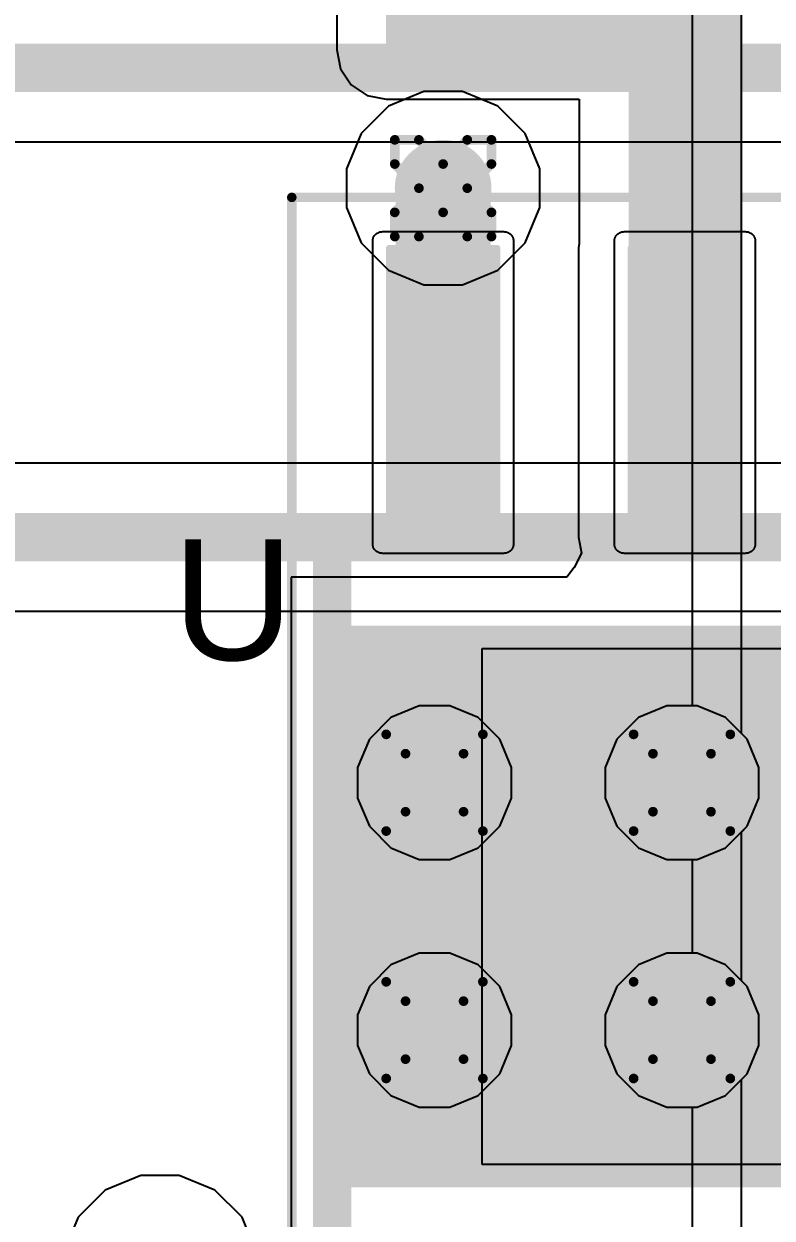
# Model space of a CAD drawing. Header units: inches. Extents: x -13 to 356, y -4 to 120.
# Drawn here: x 3.48 to 7.41, y 21.87 to 28.14 of the extents above; entities that cross this region are included whole.
import ezdxf

# ---------------------------------------------------------------- set-up
doc = ezdxf.new("R2010")
doc.units = ezdxf.units.IN
for name, color, linetype in [('Bottom Layer', 5, 'Continuous'), ('Bottom Solder', 6, 'Continuous'), ('Drill Drawing', 1, 'Continuous'), ('GND', 16, 'Continuous'), ('Mechanical 13', 56, 'Continuous'), ('Mechanical 15', 56, 'Continuous'), ('Multi-Layer', 9, 'Continuous'), ('Pad Holes', 156, 'Continuous'), ('POWER', 76, 'Continuous'), ('Top Layer', 1, 'Continuous'), ('Top Overlay', 2, 'Continuous'), ('Top Paste', 8, 'Continuous'), ('Top Solder', 216, 'Continuous'), ('Via Holes', 16, 'Continuous')]:
    doc.layers.add(name, color=color, linetype=linetype)
doc.styles.add('Arial', font='', dxfattribs={"height": 0.2})
doc.styles.get('Arial').set_extended_font_data('Arial')

# ---------------------------------------------------------------- blocks, each defined once
blk = doc.blocks.new('IND_CLF7045T_3R3N_D_22')
at = {"layer": 'Mechanical 15'}
blk.add_lwpolyline([(-4.2, -3.7, 0.05, 0.05, 0), (4.2, -3.7, 0.05, 0.05, 0)], format="xyseb", dxfattribs=at)
blk = doc.blocks.new('VREG_LM5017MR_NOPB_28')
at = {"layer": 'Bottom Layer'}
h = blk.add_hatch(color=5, dxfattribs=at)
edge = h.paths.add_edge_path()
edge.add_arc((-0.65, -0.65), 0.15, 0, 360)
h = blk.add_hatch(color=5, dxfattribs=at)
edge = h.paths.add_edge_path()
edge.add_arc((0.65, -0.65), 0.15, 0, 360)
h = blk.add_hatch(color=5, dxfattribs=at)
edge = h.paths.add_edge_path()
edge.add_arc((-0.65, -1.95), 0.15, 0, 360)
h = blk.add_hatch(color=5, dxfattribs=at)
edge = h.paths.add_edge_path()
edge.add_arc((0.65, -1.95), 0.15, 0, 360)
at = {"layer": 'Bottom Solder'}
h = blk.add_hatch(color=6, dxfattribs=at)
edge = h.paths.add_edge_path()
edge.add_arc((-0.65, -0.65), 0.2516, 0, 360)
h = blk.add_hatch(color=6, dxfattribs=at)
edge = h.paths.add_edge_path()
edge.add_arc((0.65, -0.65), 0.2516, 0, 360)
h = blk.add_hatch(color=6, dxfattribs=at)
edge = h.paths.add_edge_path()
edge.add_arc((-0.65, -1.95), 0.2516, 0, 360)
h = blk.add_hatch(color=6, dxfattribs=at)
edge = h.paths.add_edge_path()
edge.add_arc((0.65, -1.95), 0.2516, 0, 360)
at = {"layer": 'GND'}
h = blk.add_hatch(color=16, dxfattribs=at)
edge = h.paths.add_edge_path()
edge.add_arc((-0.65, -0.65), 0.15, 0, 360)
h = blk.add_hatch(color=16, dxfattribs=at)
edge = h.paths.add_edge_path()
edge.add_arc((0.65, -0.65), 0.15, 0, 360)
h = blk.add_hatch(color=16, dxfattribs=at)
edge = h.paths.add_edge_path()
edge.add_arc((-0.65, -1.95), 0.15, 0, 360)
h = blk.add_hatch(color=16, dxfattribs=at)
edge = h.paths.add_edge_path()
edge.add_arc((0.65, -1.95), 0.15, 0, 360)
at = {"layer": 'Multi-Layer'}
h = blk.add_hatch(color=9, dxfattribs=at)
edge = h.paths.add_edge_path()
edge.add_arc((-0.65, -0.65), 0.15, 0, 360)
h = blk.add_hatch(color=9, dxfattribs=at)
edge = h.paths.add_edge_path()
edge.add_arc((0.65, -0.65), 0.15, 0, 360)
h = blk.add_hatch(color=9, dxfattribs=at)
edge = h.paths.add_edge_path()
edge.add_arc((-0.65, -1.95), 0.15, 0, 360)
h = blk.add_hatch(color=9, dxfattribs=at)
edge = h.paths.add_edge_path()
edge.add_arc((0.65, -1.95), 0.15, 0, 360)
at = {"layer": 'Pad Holes'}
h = blk.add_hatch(color=7, dxfattribs=at)
edge = h.paths.add_edge_path()
edge.add_arc((-0.65, -0.65), 0.1, 0, 360)
h = blk.add_hatch(color=7, dxfattribs=at)
edge = h.paths.add_edge_path()
edge.add_arc((0.65, -0.65), 0.1, 0, 360)
h = blk.add_hatch(color=7, dxfattribs=at)
edge = h.paths.add_edge_path()
edge.add_arc((-0.65, -1.95), 0.1, 0, 360)
h = blk.add_hatch(color=7, dxfattribs=at)
edge = h.paths.add_edge_path()
edge.add_arc((0.65, -1.95), 0.1, 0, 360)
at = {"layer": 'POWER'}
h = blk.add_hatch(color=76, dxfattribs=at)
edge = h.paths.add_edge_path()
edge.add_arc((-0.65, -0.65), 0.15, 0, 360)
h = blk.add_hatch(color=76, dxfattribs=at)
edge = h.paths.add_edge_path()
edge.add_arc((0.65, -0.65), 0.15, 0, 360)
h = blk.add_hatch(color=76, dxfattribs=at)
edge = h.paths.add_edge_path()
edge.add_arc((-0.65, -1.95), 0.15, 0, 360)
h = blk.add_hatch(color=76, dxfattribs=at)
edge = h.paths.add_edge_path()
edge.add_arc((0.65, -1.95), 0.15, 0, 360)
at = {"layer": 'Top Layer'}
blk.add_hatch(color=1, dxfattribs=at).paths.add_polyline_path([(-1.475, 2.45), (1.475, 2.45), (1.475, -2.45), (-1.475, -2.45)])
h = blk.add_hatch(color=1, dxfattribs=at)
edge = h.paths.add_edge_path()
edge.add_arc((-3.46, -0.35), 0.015, 90, 180)
edge.add_line((-3.475, -0.35), (-3.475, -0.92))
edge.add_arc((-3.46, -0.92), 0.015, 180, 270)
edge.add_line((-3.46, -0.935), (-1.94, -0.935))
edge.add_arc((-1.94, -0.92), 0.015, 270, 360)
edge.add_line((-1.925, -0.92), (-1.925, -0.35))
edge.add_arc((-1.94, -0.35), 0.015, 0, 90)
edge.add_line((-1.94, -0.335), (-3.46, -0.335))
h = blk.add_hatch(color=1, dxfattribs=at)
edge = h.paths.add_edge_path()
edge.add_arc((-0.65, -0.65), 0.15, 0, 360)
h = blk.add_hatch(color=1, dxfattribs=at)
edge = h.paths.add_edge_path()
edge.add_arc((0.65, -0.65), 0.15, 0, 360)
h = blk.add_hatch(color=1, dxfattribs=at)
edge = h.paths.add_edge_path()
edge.add_arc((-3.46, -1.62), 0.015, 90, 180)
edge.add_line((-3.475, -1.62), (-3.475, -2.19))
edge.add_arc((-3.46, -2.19), 0.015, 180, 270)
edge.add_line((-3.46, -2.205), (-1.94, -2.205))
edge.add_arc((-1.94, -2.19), 0.015, 270, 360)
edge.add_line((-1.925, -2.19), (-1.925, -1.62))
edge.add_arc((-1.94, -1.62), 0.015, 0, 90)
edge.add_line((-1.94, -1.605), (-3.46, -1.605))
h = blk.add_hatch(color=1, dxfattribs=at)
edge = h.paths.add_edge_path()
edge.add_arc((-0.65, -1.95), 0.15, 0, 360)
h = blk.add_hatch(color=1, dxfattribs=at)
edge = h.paths.add_edge_path()
edge.add_arc((0.65, -1.95), 0.15, 0, 360)
at = {"layer": 'Top Paste'}
h = blk.add_hatch(color=8, dxfattribs=at)
edge = h.paths.add_edge_path()
edge.add_arc((-3.46, -0.35), 0.015, 90, 180)
edge.add_line((-3.475, -0.35), (-3.475, -0.92))
edge.add_arc((-3.46, -0.92), 0.015, 180, 270)
edge.add_line((-3.46, -0.935), (-1.94, -0.935))
edge.add_arc((-1.94, -0.92), 0.015, 270, 360)
edge.add_line((-1.925, -0.92), (-1.925, -0.35))
edge.add_arc((-1.94, -0.35), 0.015, 0, 90)
edge.add_line((-1.94, -0.335), (-3.46, -0.335))
h = blk.add_hatch(color=8, dxfattribs=at)
edge = h.paths.add_edge_path()
edge.add_arc((-3.46, -1.62), 0.015, 90, 180)
edge.add_line((-3.475, -1.62), (-3.475, -2.19))
edge.add_arc((-3.46, -2.19), 0.015, 180, 270)
edge.add_line((-3.46, -2.205), (-1.94, -2.205))
edge.add_arc((-1.94, -2.19), 0.015, 270, 360)
edge.add_line((-1.925, -2.19), (-1.925, -1.62))
edge.add_arc((-1.94, -1.62), 0.015, 0, 90)
edge.add_line((-1.94, -1.605), (-3.46, -1.605))
at = {"layer": 'Top Solder'}
h = blk.add_hatch(color=216, dxfattribs=at)
edge = h.paths.add_edge_path()
edge.add_arc((-0.65, -0.65), 0.2516, 0, 360)
h = blk.add_hatch(color=216, dxfattribs=at)
edge = h.paths.add_edge_path()
edge.add_arc((0.65, -0.65), 0.2516, 0, 360)
h = blk.add_hatch(color=216, dxfattribs=at)
edge = h.paths.add_edge_path()
edge.add_arc((-0.65, -1.95), 0.2516, 0, 360)
h = blk.add_hatch(color=216, dxfattribs=at)
edge = h.paths.add_edge_path()
edge.add_arc((0.65, -1.95), 0.2516, 0, 360)
at = {"layer": 'Mechanical 13'}
for points in [[(-1.95, -2.45, 0.127, 0.127, 0), (-1.95, 2.45, 0.127, 0.127, 0)], [(1.95, -2.45, 0.127, 0.127, 0), (-1.95, -2.45, 0.127, 0.127, 0)]]:
    blk.add_lwpolyline(points, format="xyseb", dxfattribs=at)
blk.add_lwpolyline([(-1.9818, -2.45, 0.0635, 0.0635, 1), (-1.9183, -2.45, 0.0635, 0.0635, 1)], format="xyseb", close=True, dxfattribs=at)
blk.add_lwpolyline([(-1.9818, -2.45, 0.0635, 0.0635, 1), (-1.9183, -2.45, 0.0635, 0.0635, 1)], format="xyseb", close=True, dxfattribs=at)
at = {"layer": 'Mechanical 15'}
for points in [[(-3.725, -2.7, 0.05, 0.05, 0), (-3.725, 2.7, 0.05, 0.05, 0)], [(3.725, -2.7, 0.05, 0.05, 0), (-3.725, -2.7, 0.05, 0.05, 0)]]:
    blk.add_lwpolyline(points, format="xyseb", dxfattribs=at)
blk.add_lwpolyline([(-3.7375, -2.7, 0.025, 0.025, 1), (-3.7125, -2.7, 0.025, 0.025, 1)], format="xyseb", close=True, dxfattribs=at)
blk.add_lwpolyline([(-3.7375, -2.7, 0.025, 0.025, 1), (-3.7125, -2.7, 0.025, 0.025, 1)], format="xyseb", close=True, dxfattribs=at)
at = {"layer": 'Top Overlay'}
blk.add_lwpolyline([(1.95, -2.525, 0.127, 0.127, 0), (-1.95, -2.525, 0.127, 0.127, 0)], format="xyseb", dxfattribs=at)
blk.add_lwpolyline([(-1.9818, -2.525, 0.0635, 0.0635, 1), (-1.9183, -2.525, 0.0635, 0.0635, 1)], format="xyseb", close=True, dxfattribs=at)
at = {"layer": 'Top Paste'}
for p, q in [((-1.355, -1.7), (-1.355, 1.7)), ((1.355, 1.7), (1.355, -1.7)), ((1.355, -1.7), (-1.355, -1.7))]:
    blk.add_line(p, q, dxfattribs=at)
at = {"layer": 'Top Solder'}
for p, q in [((-1.355, -1.7), (-1.355, 1.7)), ((1.355, 1.7), (1.355, -1.7)), ((-3.545, -0.315), (-3.5449, -0.3124)), ((-3.5449, -0.3124), (-3.5447, -0.3098)), ((-3.5447, -0.3098), (-3.5444, -0.3072)), ((-3.5444, -0.3072), (-3.5439, -0.3046)), ((-3.5439, -0.3046), (-3.5433, -0.3021)), ((-3.5433, -0.3021), (-3.5426, -0.2995)), ((-3.5426, -0.2995), (-3.5417, -0.2971)), ((-3.5417, -0.2971), (-3.5407, -0.2947)), ((-3.5407, -0.2947), (-3.5396, -0.2923)), ((-3.5396, -0.2923), (-3.5383, -0.29)), ((-3.5383, -0.29), (-3.5369, -0.2878)), ((-3.5369, -0.2878), (-3.5355, -0.2856)), ((-3.5355, -0.2856), (-3.5339, -0.2835)), ((-3.5339, -0.2835), (-3.5322, -0.2815)), ((-3.5322, -0.2815), (-3.5304, -0.2796)), ((-3.5304, -0.2796), (-3.5285, -0.2778)), ((-3.5285, -0.2778), (-3.5265, -0.2761)), ((-3.5265, -0.2761), (-3.5244, -0.2745)), ((-3.5244, -0.2745), (-3.5222, -0.2731)), ((-3.5222, -0.2731), (-3.52, -0.2717)), ((-3.52, -0.2717), (-3.5177, -0.2704)), ((-3.5177, -0.2704), (-3.5153, -0.2693)), ((-3.5153, -0.2693), (-3.5129, -0.2683)), ((-3.5129, -0.2683), (-3.5105, -0.2674)), ((-3.5105, -0.2674), (-3.5079, -0.2667)), ((-3.5079, -0.2667), (-3.5054, -0.2661)), ((-3.5054, -0.2661), (-3.5028, -0.2656)), ((-3.5028, -0.2656), (-3.5002, -0.2653)), ((-3.5002, -0.2653), (-3.4976, -0.2651)), ((-3.4976, -0.2651), (-3.495, -0.265)), ((-3.495, -0.265), (-1.905, -0.265)), ((-1.905, -0.265), (-1.9024, -0.2651)), ((-1.9024, -0.2651), (-1.8998, -0.2653)), ((-1.8998, -0.2653), (-1.8972, -0.2656)), ((-1.8972, -0.2656), (-1.8946, -0.2661)), ((-1.8946, -0.2661), (-1.8921, -0.2667)), ((-1.8921, -0.2667), (-1.8895, -0.2674)), ((-1.8895, -0.2674), (-1.8871, -0.2683)), ((-1.8871, -0.2683), (-1.8847, -0.2693)), ((-1.8847, -0.2693), (-1.8823, -0.2704)), ((-1.8823, -0.2704), (-1.88, -0.2717)), ((-1.88, -0.2717), (-1.8778, -0.2731)), ((-1.8778, -0.2731), (-1.8756, -0.2745)), ((-1.8756, -0.2745), (-1.8735, -0.2761)), ((-1.8735, -0.2761), (-1.8715, -0.2778)), ((-1.8715, -0.2778), (-1.8696, -0.2796)), ((-1.8696, -0.2796), (-1.8678, -0.2815)), ((-1.8678, -0.2815), (-1.8661, -0.2835)), ((-1.8661, -0.2835), (-1.8645, -0.2856)), ((-1.8645, -0.2856), (-1.8631, -0.2878)), ((-1.8631, -0.2878), (-1.8617, -0.29)), ((-1.8617, -0.29), (-1.8605, -0.2923)), ((-1.8605, -0.2923), (-1.8593, -0.2947)), ((-1.8593, -0.2947), (-1.8583, -0.2971)), ((-1.8583, -0.2971), (-1.8574, -0.2995)), ((-1.8574, -0.2995), (-1.8567, -0.3021)), ((-1.8567, -0.3021), (-1.8561, -0.3046)), ((-1.8561, -0.3046), (-1.8556, -0.3072)), ((-1.8556, -0.3072), (-1.8553, -0.3098)), ((-1.8553, -0.3098), (-1.8551, -0.3124)), ((-1.8551, -0.3124), (-1.855, -0.315)), ((-3.545, -0.955), (-3.545, -0.315)), ((-1.855, -0.315), (-1.855, -0.955)), ((-3.5449, -0.9576), (-3.545, -0.955)), ((-3.5447, -0.9602), (-3.5449, -0.9576)), ((-3.5444, -0.9628), (-3.5447, -0.9602)), ((-3.5439, -0.9654), (-3.5444, -0.9628)), ((-3.5433, -0.9679), (-3.5439, -0.9654)), ((-3.5426, -0.9705), (-3.5433, -0.9679)), ((-3.5417, -0.9729), (-3.5426, -0.9705)), ((-3.5407, -0.9753), (-3.5417, -0.9729)), ((-3.5396, -0.9777), (-3.5407, -0.9753)), ((-3.5383, -0.98), (-3.5396, -0.9777)), ((-3.5369, -0.9822), (-3.5383, -0.98)), ((-3.5355, -0.9844), (-3.5369, -0.9822)), ((-3.5339, -0.9865), (-3.5355, -0.9844)), ((-3.5322, -0.9885), (-3.5339, -0.9865)), ((-3.5304, -0.9904), (-3.5322, -0.9885)), ((-3.5285, -0.9922), (-3.5304, -0.9904)), ((-3.5265, -0.9939), (-3.5285, -0.9922)), ((-3.5244, -0.9955), (-3.5265, -0.9939)), ((-3.5222, -0.9969), (-3.5244, -0.9955)), ((-3.52, -0.9983), (-3.5222, -0.9969)), ((-3.5177, -0.9996), (-3.52, -0.9983)), ((-3.5153, -1.0007), (-3.5177, -0.9996)), ((-3.5129, -1.0017), (-3.5153, -1.0007)), ((-3.5105, -1.0026), (-3.5129, -1.0017)), ((-3.5079, -1.0033), (-3.5105, -1.0026)), ((-3.5054, -1.0039), (-3.5079, -1.0033)), ((-1.8921, -1.0033), (-1.8946, -1.0039)), ((-1.8895, -1.0026), (-1.8921, -1.0033)), ((-1.8871, -1.0017), (-1.8895, -1.0026)), ((-1.8847, -1.0007), (-1.8871, -1.0017)), ((-1.8823, -0.9996), (-1.8847, -1.0007)), ((-1.88, -0.9983), (-1.8823, -0.9996)), ((-1.8778, -0.9969), (-1.88, -0.9983)), ((-1.8756, -0.9955), (-1.8778, -0.9969)), ((-1.8735, -0.9939), (-1.8756, -0.9955)), ((-1.8715, -0.9922), (-1.8735, -0.9939)), ((-1.8696, -0.9904), (-1.8715, -0.9922)), ((-1.8678, -0.9885), (-1.8696, -0.9904)), ((-1.8661, -0.9865), (-1.8678, -0.9885)), ((-1.8645, -0.9844), (-1.8661, -0.9865)), ((-1.8631, -0.9822), (-1.8645, -0.9844)), ((-1.8617, -0.98), (-1.8631, -0.9822)), ((-1.8605, -0.9777), (-1.8617, -0.98)), ((-1.8593, -0.9753), (-1.8605, -0.9777)), ((-1.8583, -0.9729), (-1.8593, -0.9753)), ((-1.8574, -0.9705), (-1.8583, -0.9729)), ((-1.8567, -0.9679), (-1.8574, -0.9705)), ((-1.8561, -0.9654), (-1.8567, -0.9679)), ((-1.8556, -0.9628), (-1.8561, -0.9654)), ((-1.8553, -0.9602), (-1.8556, -0.9628)), ((-1.8551, -0.9576), (-1.8553, -0.9602)), ((-1.855, -0.955), (-1.8551, -0.9576)), ((-3.5028, -1.0044), (-3.5054, -1.0039)), ((-3.5002, -1.0047), (-3.5028, -1.0044)), ((-3.4976, -1.0049), (-3.5002, -1.0047)), ((-3.495, -1.005), (-3.4976, -1.0049)), ((-1.905, -1.005), (-3.495, -1.005)), ((-1.9024, -1.0049), (-1.905, -1.005)), ((-1.8998, -1.0047), (-1.9024, -1.0049)), ((-1.8972, -1.0044), (-1.8998, -1.0047)), ((-1.8946, -1.0039), (-1.8972, -1.0044)), ((-3.5426, -1.5695), (-3.5417, -1.5671)), ((-3.5417, -1.5671), (-3.5407, -1.5647)), ((-3.5407, -1.5647), (-3.5396, -1.5623)), ((-3.5396, -1.5623), (-3.5383, -1.56)), ((-3.5383, -1.56), (-3.5369, -1.5578)), ((-3.5369, -1.5578), (-3.5355, -1.5556)), ((-3.5355, -1.5556), (-3.5339, -1.5535)), ((-3.5339, -1.5535), (-3.5322, -1.5515)), ((-3.5322, -1.5515), (-3.5304, -1.5496)), ((-3.5304, -1.5496), (-3.5285, -1.5478)), ((-3.5285, -1.5478), (-3.5265, -1.5461)), ((-3.5265, -1.5461), (-3.5244, -1.5445)), ((-3.5244, -1.5445), (-3.5222, -1.5431)), ((-3.5222, -1.5431), (-3.52, -1.5417)), ((-3.52, -1.5417), (-3.5177, -1.5404)), ((-3.5177, -1.5404), (-3.5153, -1.5393)), ((-3.5153, -1.5393), (-3.5129, -1.5383)), ((-3.5129, -1.5383), (-3.5105, -1.5374)), ((-3.5105, -1.5374), (-3.5079, -1.5367)), ((-3.5079, -1.5367), (-3.5054, -1.5361)), ((-3.5054, -1.5361), (-3.5028, -1.5356)), ((-3.5028, -1.5356), (-3.5002, -1.5353)), ((-3.5002, -1.5353), (-3.4976, -1.5351)), ((-3.4976, -1.5351), (-3.495, -1.535)), ((-3.495, -1.535), (-1.905, -1.535)), ((-1.905, -1.535), (-1.9024, -1.5351)), ((-1.9024, -1.5351), (-1.8998, -1.5353)), ((-1.8998, -1.5353), (-1.8972, -1.5356)), ((-1.8972, -1.5356), (-1.8946, -1.5361)), ((-1.8946, -1.5361), (-1.8921, -1.5367)), ((-1.8921, -1.5367), (-1.8895, -1.5374)), ((-1.8895, -1.5374), (-1.8871, -1.5383)), ((-1.8871, -1.5383), (-1.8847, -1.5393)), ((-1.8847, -1.5393), (-1.8823, -1.5404)), ((-1.8823, -1.5404), (-1.88, -1.5417)), ((-1.88, -1.5417), (-1.8778, -1.5431)), ((-1.8778, -1.5431), (-1.8756, -1.5445)), ((-1.8756, -1.5445), (-1.8735, -1.5461)), ((-1.8735, -1.5461), (-1.8715, -1.5478)), ((-1.8715, -1.5478), (-1.8696, -1.5496)), ((-1.8696, -1.5496), (-1.8678, -1.5515)), ((-1.8678, -1.5515), (-1.8661, -1.5535)), ((-1.8661, -1.5535), (-1.8645, -1.5556)), ((-1.8645, -1.5556), (-1.8631, -1.5578)), ((-1.8631, -1.5578), (-1.8617, -1.56)), ((-1.8617, -1.56), (-1.8605, -1.5623)), ((-1.8605, -1.5623), (-1.8593, -1.5647)), ((-1.8593, -1.5647), (-1.8583, -1.5671)), ((-1.8583, -1.5671), (-1.8574, -1.5695)), ((-3.545, -1.585), (-3.5449, -1.5824)), ((-3.545, -2.225), (-3.545, -1.585)), ((-3.5449, -1.5824), (-3.5447, -1.5798)), ((-3.5447, -1.5798), (-3.5444, -1.5772)), ((-3.5444, -1.5772), (-3.5439, -1.5746)), ((-3.5439, -1.5746), (-3.5433, -1.5721)), ((-3.5433, -1.5721), (-3.5426, -1.5695)), ((-1.8574, -1.5695), (-1.8567, -1.5721)), ((-1.8567, -1.5721), (-1.8561, -1.5746)), ((-1.8561, -1.5746), (-1.8556, -1.5772)), ((-1.8556, -1.5772), (-1.8553, -1.5798)), ((-1.8553, -1.5798), (-1.8551, -1.5824)), ((-1.8551, -1.5824), (-1.855, -1.585)), ((-1.855, -1.585), (-1.855, -2.225)), ((1.355, -1.7), (-1.355, -1.7)), ((-3.5449, -2.2276), (-3.545, -2.225)), ((-3.5447, -2.2302), (-3.5449, -2.2276)), ((-3.5444, -2.2328), (-3.5447, -2.2302)), ((-3.5439, -2.2354), (-3.5444, -2.2328)), ((-3.5433, -2.2379), (-3.5439, -2.2354)), ((-3.5426, -2.2405), (-3.5433, -2.2379)), ((-3.5417, -2.2429), (-3.5426, -2.2405)), ((-3.5407, -2.2453), (-3.5417, -2.2429)), ((-3.5396, -2.2477), (-3.5407, -2.2453)), ((-3.5383, -2.25), (-3.5396, -2.2477)), ((-3.5369, -2.2522), (-3.5383, -2.25)), ((-3.5355, -2.2544), (-3.5369, -2.2522)), ((-3.5339, -2.2565), (-3.5355, -2.2544)), ((-3.5322, -2.2585), (-3.5339, -2.2565)), ((-3.5304, -2.2604), (-3.5322, -2.2585)), ((-1.8678, -2.2585), (-1.8696, -2.2604)), ((-1.8661, -2.2565), (-1.8678, -2.2585)), ((-1.8645, -2.2544), (-1.8661, -2.2565)), ((-1.8631, -2.2522), (-1.8645, -2.2544)), ((-1.8617, -2.25), (-1.8631, -2.2522)), ((-1.8605, -2.2477), (-1.8617, -2.25)), ((-1.8593, -2.2453), (-1.8605, -2.2477)), ((-1.8583, -2.2429), (-1.8593, -2.2453)), ((-1.8574, -2.2405), (-1.8583, -2.2429)), ((-1.8567, -2.2379), (-1.8574, -2.2405)), ((-1.8561, -2.2354), (-1.8567, -2.2379)), ((-1.8556, -2.2328), (-1.8561, -2.2354)), ((-1.8553, -2.2302), (-1.8556, -2.2328)), ((-1.8551, -2.2276), (-1.8553, -2.2302)), ((-1.855, -2.225), (-1.8551, -2.2276)), ((-3.5285, -2.2622), (-3.5304, -2.2604)), ((-3.5265, -2.2639), (-3.5285, -2.2622)), ((-3.5244, -2.2655), (-3.5265, -2.2639)), ((-3.5222, -2.2669), (-3.5244, -2.2655)), ((-3.52, -2.2683), (-3.5222, -2.2669)), ((-3.5177, -2.2696), (-3.52, -2.2683)), ((-3.5153, -2.2707), (-3.5177, -2.2696)), ((-3.5129, -2.2717), (-3.5153, -2.2707)), ((-3.5105, -2.2726), (-3.5129, -2.2717)), ((-3.5079, -2.2733), (-3.5105, -2.2726)), ((-3.5054, -2.2739), (-3.5079, -2.2733)), ((-3.5028, -2.2744), (-3.5054, -2.2739)), ((-3.5002, -2.2747), (-3.5028, -2.2744)), ((-3.4976, -2.2749), (-3.5002, -2.2747)), ((-3.495, -2.275), (-3.4976, -2.2749)), ((-1.905, -2.275), (-3.495, -2.275)), ((-1.9024, -2.2749), (-1.905, -2.275)), ((-1.8998, -2.2747), (-1.9024, -2.2749)), ((-1.8972, -2.2744), (-1.8998, -2.2747)), ((-1.8946, -2.2739), (-1.8972, -2.2744)), ((-1.8921, -2.2733), (-1.8946, -2.2739)), ((-1.8895, -2.2726), (-1.8921, -2.2733)), ((-1.8871, -2.2717), (-1.8895, -2.2726)), ((-1.8847, -2.2707), (-1.8871, -2.2717)), ((-1.8823, -2.2696), (-1.8847, -2.2707)), ((-1.88, -2.2683), (-1.8823, -2.2696)), ((-1.8778, -2.2669), (-1.88, -2.2683)), ((-1.8756, -2.2655), (-1.8778, -2.2669)), ((-1.8735, -2.2639), (-1.8756, -2.2655)), ((-1.8715, -2.2622), (-1.8735, -2.2639)), ((-1.8696, -2.2604), (-1.8715, -2.2622))]:
    blk.add_line(p, q, dxfattribs=at)

msp = doc.modelspace()

# ---------------------------------------------------------------- hatches: boundary and pattern name
at = {"layer": 'Bottom Layer'}
h = msp.add_hatch(color=5, dxfattribs=at)
edge = h.paths.add_edge_path()
edge.add_arc((5.6795, 27.2809), 0.254, 0, 360)
at = {"layer": 'GND'}
h = msp.add_hatch(color=16, dxfattribs=at)
edge = h.paths.add_edge_path()
edge.add_arc((5.6795, 27.2809), 0.254, 0, 360)
at = {"layer": 'POWER'}
h = msp.add_hatch(color=76, dxfattribs=at)
edge = h.paths.add_edge_path()
edge.add_arc((5.6795, 27.2809), 0.254, 0, 360)
at = {"layer": 'Top Layer'}
for points in [[(5.3795, 28.007), (7.2451, 28.007), (7.2451, 32.807), (5.3795, 32.807)], [(6.6539, 26.2076), (7.2451, 26.2076), (7.2451, 32.807), (6.6539, 32.807)], [(5.4295, 26.2076), (5.9295, 26.2076), (5.9295, 27.2809), (5.4295, 27.2809)]]:
    msp.add_hatch(color=1, dxfattribs=at).paths.add_polyline_path(points)
h = msp.add_hatch(color=1, dxfattribs=at)
edge = h.paths.add_edge_path()
edge.add_arc((5.6795, 27.2809), 0.254, 0, 360)
at = {"layer": 'Via Holes'}
h = msp.add_hatch(color=7, dxfattribs=at)
edge = h.paths.add_edge_path()
edge.add_arc((5.6795, 27.2809), 0.127, 0, 360)

# ---------------------------------------------------------------- linework, layer by layer
at = {"layer": 'Bottom Layer'}
for p, q in [((-0.3743, 27.5253), (7.6565, 27.5253)), ((11.5752, 25.8361), (3.1655, 25.8361)), ((3.1655, 25.0591), (11.4143, 25.0591)), ((5.5541, 24.5616), (5.4056, 24.5001)), ((5.7148, 24.5616), (5.5541, 24.5616)), ((5.8633, 24.5001), (5.7148, 24.5616)), ((6.8541, 24.5616), (6.7056, 24.5001)), ((7.0148, 24.5616), (6.8541, 24.5616)), ((7.1633, 24.5001), (7.0148, 24.5616)), ((5.4056, 24.5001), (5.292, 24.3864)), ((5.977, 24.3864), (5.8633, 24.5001)), ((6.7056, 24.5001), (6.592, 24.3864)), ((7.277, 24.3864), (7.1633, 24.5001)), ((5.292, 24.3864), (5.2305, 24.238)), ((6.0385, 24.238), (5.977, 24.3864)), ((6.592, 24.3864), (6.5305, 24.238)), ((7.3385, 24.238), (7.277, 24.3864)), ((5.2305, 24.238), (5.2305, 24.0772)), ((6.0385, 24.0772), (6.0385, 24.238)), ((6.5305, 24.238), (6.5305, 24.0772)), ((7.3385, 24.0772), (7.3385, 24.238)), ((5.2305, 24.0772), (5.292, 23.9288)), ((5.977, 23.9288), (6.0385, 24.0772)), ((6.5305, 24.0772), (6.592, 23.9288)), ((7.277, 23.9288), (7.3385, 24.0772)), ((5.292, 23.9288), (5.4056, 23.8151)), ((5.8633, 23.8151), (5.977, 23.9288)), ((6.592, 23.9288), (6.7056, 23.8151)), ((7.1633, 23.8151), (7.277, 23.9288)), ((5.4056, 23.8151), (5.5541, 23.7536)), ((5.7148, 23.7536), (5.8633, 23.8151)), ((6.7056, 23.8151), (6.8541, 23.7536)), ((7.0148, 23.7536), (7.1633, 23.8151)), ((5.5541, 23.7536), (5.7148, 23.7536)), ((6.8541, 23.7536), (7.0148, 23.7536)), ((5.5541, 23.2616), (5.4056, 23.2001)), ((5.7148, 23.2616), (5.5541, 23.2616)), ((5.8633, 23.2001), (5.7148, 23.2616)), ((6.8541, 23.2616), (6.7056, 23.2001)), ((7.0148, 23.2616), (6.8541, 23.2616)), ((7.1633, 23.2001), (7.0148, 23.2616)), ((5.4056, 23.2001), (5.292, 23.0864)), ((5.977, 23.0864), (5.8633, 23.2001)), ((6.7056, 23.2001), (6.592, 23.0864)), ((7.277, 23.0864), (7.1633, 23.2001)), ((5.292, 23.0864), (5.2305, 22.938)), ((6.0385, 22.938), (5.977, 23.0864)), ((6.592, 23.0864), (6.5305, 22.938)), ((7.3385, 22.938), (7.277, 23.0864)), ((5.2305, 22.938), (5.2305, 22.7772)), ((6.0385, 22.7772), (6.0385, 22.938)), ((6.5305, 22.938), (6.5305, 22.7772)), ((7.3385, 22.7772), (7.3385, 22.938)), ((5.2305, 22.7772), (5.292, 22.6288)), ((5.977, 22.6288), (6.0385, 22.7772)), ((6.5305, 22.7772), (6.592, 22.6288)), ((7.277, 22.6288), (7.3385, 22.7772)), ((5.292, 22.6288), (5.4056, 22.5151)), ((5.8633, 22.5151), (5.977, 22.6288)), ((6.592, 22.6288), (6.7056, 22.5151)), ((7.1633, 22.5151), (7.277, 22.6288)), ((5.4056, 22.5151), (5.5541, 22.4536)), ((5.7148, 22.4536), (5.8633, 22.5151)), ((6.7056, 22.5151), (6.8541, 22.4536)), ((7.0148, 22.4536), (7.1633, 22.5151)), ((5.5541, 22.4536), (5.7148, 22.4536)), ((6.8541, 22.4536), (7.0148, 22.4536))]:
    msp.add_line(p, q, dxfattribs=at)
for points in [[(-0.5352, 27.9138, 0.254, 0.254, 0), (9.237, 27.9138, 0.254, 0.254, 0)], [(2.8356, 25.4476, 0.254, 0.254, 0), (11.5752, 25.4476, 0.254, 0.254, 0)]]:
    msp.add_lwpolyline(points, format="xyseb", dxfattribs=at)
at = {"layer": 'Drill Drawing'}
for points in [[(5.4255, 27.4079, 0.0508, 0.0508, 0), (5.4255, 27.5349, 0.0508, 0.0508, 0)], [(5.4255, 27.5349, 0.0508, 0.0508, 0), (5.5525, 27.5349, 0.0508, 0.0508, 0)], [(5.5525, 27.5349, 0.0508, 0.0508, 0), (5.6795, 27.4079, 0.0508, 0.0508, 0)], [(5.6795, 27.4079, 0.0508, 0.0508, 0), (5.8065, 27.5349, 0.0508, 0.0508, 0)], [(5.8065, 27.5349, 0.0508, 0.0508, 0), (5.9335, 27.5349, 0.0508, 0.0508, 0)], [(5.9335, 27.4079, 0.0508, 0.0508, 0), (5.9335, 27.5349, 0.0508, 0.0508, 0)], [(5.4255, 27.4079, 0.0508, 0.0508, 0), (5.5525, 27.2809, 0.0508, 0.0508, 0)], [(5.8065, 27.2809, 0.0508, 0.0508, 0), (5.9335, 27.4079, 0.0508, 0.0508, 0)], [(5.4255, 27.1539, 0.0508, 0.0508, 0), (5.5525, 27.2809, 0.0508, 0.0508, 0)], [(5.8065, 27.2809, 0.0508, 0.0508, 0), (5.9335, 27.1539, 0.0508, 0.0508, 0)], [(5.4255, 27.0269, 0.0508, 0.0508, 0), (5.4255, 27.1539, 0.0508, 0.0508, 0)], [(5.5525, 27.0269, 0.0508, 0.0508, 0), (5.6795, 27.1539, 0.0508, 0.0508, 0)], [(5.6795, 27.1539, 0.0508, 0.0508, 0), (5.8065, 27.0269, 0.0508, 0.0508, 0)], [(5.9335, 27.0269, 0.0508, 0.0508, 0), (5.9335, 27.1539, 0.0508, 0.0508, 0)], [(5.4255, 27.0269, 0.0508, 0.0508, 0), (5.5525, 27.0269, 0.0508, 0.0508, 0)], [(5.8065, 27.0269, 0.0508, 0.0508, 0), (5.9335, 27.0269, 0.0508, 0.0508, 0)], [(5.3805, 24.4116, 0.0508, 0.0508, 0), (5.8885, 24.4116, 0.0508, 0.0508, 0)], [(5.3805, 23.9036, 0.0508, 0.0508, 0), (5.3805, 24.4116, 0.0508, 0.0508, 0)], [(5.8885, 23.9036, 0.0508, 0.0508, 0), (5.8885, 24.4116, 0.0508, 0.0508, 0)], [(6.6805, 24.4116, 0.0508, 0.0508, 0), (7.1885, 24.4116, 0.0508, 0.0508, 0)], [(6.6805, 23.9036, 0.0508, 0.0508, 0), (6.6805, 24.4116, 0.0508, 0.0508, 0)], [(7.1885, 23.9036, 0.0508, 0.0508, 0), (7.1885, 24.4116, 0.0508, 0.0508, 0)], [(5.4821, 24.31, 0.0508, 0.0508, 0), (5.7869, 24.31, 0.0508, 0.0508, 0)], [(5.4821, 24.0052, 0.0508, 0.0508, 0), (5.4821, 24.31, 0.0508, 0.0508, 0)], [(5.7869, 24.0052, 0.0508, 0.0508, 0), (5.7869, 24.31, 0.0508, 0.0508, 0)], [(6.7821, 24.31, 0.0508, 0.0508, 0), (7.0869, 24.31, 0.0508, 0.0508, 0)], [(6.7821, 24.0052, 0.0508, 0.0508, 0), (6.7821, 24.31, 0.0508, 0.0508, 0)], [(7.0869, 24.0052, 0.0508, 0.0508, 0), (7.0869, 24.31, 0.0508, 0.0508, 0)], [(5.4821, 24.0052, 0.0508, 0.0508, 0), (5.7869, 24.0052, 0.0508, 0.0508, 0)], [(6.7821, 24.0052, 0.0508, 0.0508, 0), (7.0869, 24.0052, 0.0508, 0.0508, 0)], [(5.3805, 23.9036, 0.0508, 0.0508, 0), (5.8885, 23.9036, 0.0508, 0.0508, 0)], [(6.6805, 23.9036, 0.0508, 0.0508, 0), (7.1885, 23.9036, 0.0508, 0.0508, 0)], [(5.3805, 23.1116, 0.0508, 0.0508, 0), (5.8885, 23.1116, 0.0508, 0.0508, 0)], [(5.3805, 22.6036, 0.0508, 0.0508, 0), (5.3805, 23.1116, 0.0508, 0.0508, 0)], [(5.8885, 22.6036, 0.0508, 0.0508, 0), (5.8885, 23.1116, 0.0508, 0.0508, 0)], [(6.6805, 23.1116, 0.0508, 0.0508, 0), (7.1885, 23.1116, 0.0508, 0.0508, 0)], [(6.6805, 22.6036, 0.0508, 0.0508, 0), (6.6805, 23.1116, 0.0508, 0.0508, 0)], [(7.1885, 22.6036, 0.0508, 0.0508, 0), (7.1885, 23.1116, 0.0508, 0.0508, 0)], [(5.4821, 23.01, 0.0508, 0.0508, 0), (5.7869, 23.01, 0.0508, 0.0508, 0)], [(5.4821, 22.7052, 0.0508, 0.0508, 0), (5.4821, 23.01, 0.0508, 0.0508, 0)], [(5.7869, 22.7052, 0.0508, 0.0508, 0), (5.7869, 23.01, 0.0508, 0.0508, 0)], [(6.7821, 23.01, 0.0508, 0.0508, 0), (7.0869, 23.01, 0.0508, 0.0508, 0)], [(6.7821, 22.7052, 0.0508, 0.0508, 0), (6.7821, 23.01, 0.0508, 0.0508, 0)], [(7.0869, 22.7052, 0.0508, 0.0508, 0), (7.0869, 23.01, 0.0508, 0.0508, 0)], [(5.4821, 22.7052, 0.0508, 0.0508, 0), (5.7869, 22.7052, 0.0508, 0.0508, 0)], [(6.7821, 22.7052, 0.0508, 0.0508, 0), (7.0869, 22.7052, 0.0508, 0.0508, 0)], [(5.3805, 22.6036, 0.0508, 0.0508, 0), (5.8885, 22.6036, 0.0508, 0.0508, 0)], [(6.6805, 22.6036, 0.0508, 0.0508, 0), (7.1885, 22.6036, 0.0508, 0.0508, 0)]]:
    msp.add_lwpolyline(points, format="xyseb", dxfattribs=at)
for points in [[(5.4128, 27.5349, 0.0254, 0.0254, 1), (5.4382, 27.5349, 0.0254, 0.0254, 1)], [(5.4128, 27.5349, 0.0254, 0.0254, 1), (5.4382, 27.5349, 0.0254, 0.0254, 1)], [(5.5398, 27.5349, 0.0254, 0.0254, 1), (5.5652, 27.5349, 0.0254, 0.0254, 1)], [(5.5398, 27.5349, 0.0254, 0.0254, 1), (5.5652, 27.5349, 0.0254, 0.0254, 1)], [(5.7938, 27.5349, 0.0254, 0.0254, 1), (5.8192, 27.5349, 0.0254, 0.0254, 1)], [(5.7938, 27.5349, 0.0254, 0.0254, 1), (5.8192, 27.5349, 0.0254, 0.0254, 1)], [(5.9208, 27.5349, 0.0254, 0.0254, 1), (5.9462, 27.5349, 0.0254, 0.0254, 1)], [(5.9208, 27.5349, 0.0254, 0.0254, 1), (5.9462, 27.5349, 0.0254, 0.0254, 1)], [(5.4128, 27.4079, 0.0254, 0.0254, 1), (5.4382, 27.4079, 0.0254, 0.0254, 1)], [(5.4128, 27.4079, 0.0254, 0.0254, 1), (5.4382, 27.4079, 0.0254, 0.0254, 1)], [(5.6668, 27.4079, 0.0254, 0.0254, 1), (5.6922, 27.4079, 0.0254, 0.0254, 1)], [(5.6668, 27.4079, 0.0254, 0.0254, 1), (5.6922, 27.4079, 0.0254, 0.0254, 1)], [(5.9208, 27.4079, 0.0254, 0.0254, 1), (5.9462, 27.4079, 0.0254, 0.0254, 1)], [(5.9208, 27.4079, 0.0254, 0.0254, 1), (5.9462, 27.4079, 0.0254, 0.0254, 1)], [(5.5398, 27.2809, 0.0254, 0.0254, 1), (5.5652, 27.2809, 0.0254, 0.0254, 1)], [(5.5398, 27.2809, 0.0254, 0.0254, 1), (5.5652, 27.2809, 0.0254, 0.0254, 1)], [(5.7938, 27.2809, 0.0254, 0.0254, 1), (5.8192, 27.2809, 0.0254, 0.0254, 1)], [(5.7938, 27.2809, 0.0254, 0.0254, 1), (5.8192, 27.2809, 0.0254, 0.0254, 1)], [(5.4128, 27.1539, 0.0254, 0.0254, 1), (5.4382, 27.1539, 0.0254, 0.0254, 1)], [(5.4128, 27.1539, 0.0254, 0.0254, 1), (5.4382, 27.1539, 0.0254, 0.0254, 1)], [(5.6668, 27.1539, 0.0254, 0.0254, 1), (5.6922, 27.1539, 0.0254, 0.0254, 1)], [(5.6668, 27.1539, 0.0254, 0.0254, 1), (5.6922, 27.1539, 0.0254, 0.0254, 1)], [(5.9208, 27.1539, 0.0254, 0.0254, 1), (5.9462, 27.1539, 0.0254, 0.0254, 1)], [(5.9208, 27.1539, 0.0254, 0.0254, 1), (5.9462, 27.1539, 0.0254, 0.0254, 1)], [(5.4128, 27.0269, 0.0254, 0.0254, 1), (5.4382, 27.0269, 0.0254, 0.0254, 1)], [(5.4128, 27.0269, 0.0254, 0.0254, 1), (5.4382, 27.0269, 0.0254, 0.0254, 1)], [(5.5398, 27.0269, 0.0254, 0.0254, 1), (5.5652, 27.0269, 0.0254, 0.0254, 1)], [(5.5398, 27.0269, 0.0254, 0.0254, 1), (5.5652, 27.0269, 0.0254, 0.0254, 1)], [(5.7938, 27.0269, 0.0254, 0.0254, 1), (5.8192, 27.0269, 0.0254, 0.0254, 1)], [(5.7938, 27.0269, 0.0254, 0.0254, 1), (5.8192, 27.0269, 0.0254, 0.0254, 1)], [(5.9208, 27.0269, 0.0254, 0.0254, 1), (5.9462, 27.0269, 0.0254, 0.0254, 1)], [(5.9208, 27.0269, 0.0254, 0.0254, 1), (5.9462, 27.0269, 0.0254, 0.0254, 1)], [(5.3678, 24.4116, 0.0254, 0.0254, 1), (5.3932, 24.4116, 0.0254, 0.0254, 1)], [(5.3678, 24.4116, 0.0254, 0.0254, 1), (5.3932, 24.4116, 0.0254, 0.0254, 1)], [(5.8758, 24.4116, 0.0254, 0.0254, 1), (5.9012, 24.4116, 0.0254, 0.0254, 1)], [(5.8758, 24.4116, 0.0254, 0.0254, 1), (5.9012, 24.4116, 0.0254, 0.0254, 1)], [(6.6678, 24.4116, 0.0254, 0.0254, 1), (6.6932, 24.4116, 0.0254, 0.0254, 1)], [(6.6678, 24.4116, 0.0254, 0.0254, 1), (6.6932, 24.4116, 0.0254, 0.0254, 1)], [(7.1758, 24.4116, 0.0254, 0.0254, 1), (7.2012, 24.4116, 0.0254, 0.0254, 1)], [(7.1758, 24.4116, 0.0254, 0.0254, 1), (7.2012, 24.4116, 0.0254, 0.0254, 1)], [(5.4694, 24.31, 0.0254, 0.0254, 1), (5.4948, 24.31, 0.0254, 0.0254, 1)], [(5.4694, 24.31, 0.0254, 0.0254, 1), (5.4948, 24.31, 0.0254, 0.0254, 1)], [(5.7742, 24.31, 0.0254, 0.0254, 1), (5.7996, 24.31, 0.0254, 0.0254, 1)], [(5.7742, 24.31, 0.0254, 0.0254, 1), (5.7996, 24.31, 0.0254, 0.0254, 1)], [(6.7694, 24.31, 0.0254, 0.0254, 1), (6.7948, 24.31, 0.0254, 0.0254, 1)], [(6.7694, 24.31, 0.0254, 0.0254, 1), (6.7948, 24.31, 0.0254, 0.0254, 1)], [(7.0742, 24.31, 0.0254, 0.0254, 1), (7.0996, 24.31, 0.0254, 0.0254, 1)], [(7.0742, 24.31, 0.0254, 0.0254, 1), (7.0996, 24.31, 0.0254, 0.0254, 1)], [(5.4694, 24.0052, 0.0254, 0.0254, 1), (5.4948, 24.0052, 0.0254, 0.0254, 1)], [(5.4694, 24.0052, 0.0254, 0.0254, 1), (5.4948, 24.0052, 0.0254, 0.0254, 1)], [(5.7742, 24.0052, 0.0254, 0.0254, 1), (5.7996, 24.0052, 0.0254, 0.0254, 1)], [(5.7742, 24.0052, 0.0254, 0.0254, 1), (5.7996, 24.0052, 0.0254, 0.0254, 1)], [(6.7694, 24.0052, 0.0254, 0.0254, 1), (6.7948, 24.0052, 0.0254, 0.0254, 1)], [(6.7694, 24.0052, 0.0254, 0.0254, 1), (6.7948, 24.0052, 0.0254, 0.0254, 1)], [(7.0742, 24.0052, 0.0254, 0.0254, 1), (7.0996, 24.0052, 0.0254, 0.0254, 1)], [(7.0742, 24.0052, 0.0254, 0.0254, 1), (7.0996, 24.0052, 0.0254, 0.0254, 1)], [(5.3678, 23.9036, 0.0254, 0.0254, 1), (5.3932, 23.9036, 0.0254, 0.0254, 1)], [(5.3678, 23.9036, 0.0254, 0.0254, 1), (5.3932, 23.9036, 0.0254, 0.0254, 1)], [(5.8758, 23.9036, 0.0254, 0.0254, 1), (5.9012, 23.9036, 0.0254, 0.0254, 1)], [(5.8758, 23.9036, 0.0254, 0.0254, 1), (5.9012, 23.9036, 0.0254, 0.0254, 1)], [(6.6678, 23.9036, 0.0254, 0.0254, 1), (6.6932, 23.9036, 0.0254, 0.0254, 1)], [(6.6678, 23.9036, 0.0254, 0.0254, 1), (6.6932, 23.9036, 0.0254, 0.0254, 1)], [(7.1758, 23.9036, 0.0254, 0.0254, 1), (7.2012, 23.9036, 0.0254, 0.0254, 1)], [(7.1758, 23.9036, 0.0254, 0.0254, 1), (7.2012, 23.9036, 0.0254, 0.0254, 1)], [(5.3678, 23.1116, 0.0254, 0.0254, 1), (5.3932, 23.1116, 0.0254, 0.0254, 1)], [(5.3678, 23.1116, 0.0254, 0.0254, 1), (5.3932, 23.1116, 0.0254, 0.0254, 1)], [(5.8758, 23.1116, 0.0254, 0.0254, 1), (5.9012, 23.1116, 0.0254, 0.0254, 1)], [(5.8758, 23.1116, 0.0254, 0.0254, 1), (5.9012, 23.1116, 0.0254, 0.0254, 1)], [(6.6678, 23.1116, 0.0254, 0.0254, 1), (6.6932, 23.1116, 0.0254, 0.0254, 1)], [(6.6678, 23.1116, 0.0254, 0.0254, 1), (6.6932, 23.1116, 0.0254, 0.0254, 1)], [(7.1758, 23.1116, 0.0254, 0.0254, 1), (7.2012, 23.1116, 0.0254, 0.0254, 1)], [(7.1758, 23.1116, 0.0254, 0.0254, 1), (7.2012, 23.1116, 0.0254, 0.0254, 1)], [(5.4694, 23.01, 0.0254, 0.0254, 1), (5.4948, 23.01, 0.0254, 0.0254, 1)], [(5.4694, 23.01, 0.0254, 0.0254, 1), (5.4948, 23.01, 0.0254, 0.0254, 1)], [(5.7742, 23.01, 0.0254, 0.0254, 1), (5.7996, 23.01, 0.0254, 0.0254, 1)], [(5.7742, 23.01, 0.0254, 0.0254, 1), (5.7996, 23.01, 0.0254, 0.0254, 1)], [(6.7694, 23.01, 0.0254, 0.0254, 1), (6.7948, 23.01, 0.0254, 0.0254, 1)], [(6.7694, 23.01, 0.0254, 0.0254, 1), (6.7948, 23.01, 0.0254, 0.0254, 1)], [(7.0742, 23.01, 0.0254, 0.0254, 1), (7.0996, 23.01, 0.0254, 0.0254, 1)], [(7.0742, 23.01, 0.0254, 0.0254, 1), (7.0996, 23.01, 0.0254, 0.0254, 1)], [(5.4694, 22.7052, 0.0254, 0.0254, 1), (5.4948, 22.7052, 0.0254, 0.0254, 1)], [(5.4694, 22.7052, 0.0254, 0.0254, 1), (5.4948, 22.7052, 0.0254, 0.0254, 1)], [(5.7742, 22.7052, 0.0254, 0.0254, 1), (5.7996, 22.7052, 0.0254, 0.0254, 1)], [(5.7742, 22.7052, 0.0254, 0.0254, 1), (5.7996, 22.7052, 0.0254, 0.0254, 1)], [(6.7694, 22.7052, 0.0254, 0.0254, 1), (6.7948, 22.7052, 0.0254, 0.0254, 1)], [(6.7694, 22.7052, 0.0254, 0.0254, 1), (6.7948, 22.7052, 0.0254, 0.0254, 1)], [(7.0742, 22.7052, 0.0254, 0.0254, 1), (7.0996, 22.7052, 0.0254, 0.0254, 1)], [(7.0742, 22.7052, 0.0254, 0.0254, 1), (7.0996, 22.7052, 0.0254, 0.0254, 1)], [(5.3678, 22.6036, 0.0254, 0.0254, 1), (5.3932, 22.6036, 0.0254, 0.0254, 1)], [(5.3678, 22.6036, 0.0254, 0.0254, 1), (5.3932, 22.6036, 0.0254, 0.0254, 1)], [(5.8758, 22.6036, 0.0254, 0.0254, 1), (5.9012, 22.6036, 0.0254, 0.0254, 1)], [(5.8758, 22.6036, 0.0254, 0.0254, 1), (5.9012, 22.6036, 0.0254, 0.0254, 1)], [(6.6678, 22.6036, 0.0254, 0.0254, 1), (6.6932, 22.6036, 0.0254, 0.0254, 1)], [(6.6678, 22.6036, 0.0254, 0.0254, 1), (6.6932, 22.6036, 0.0254, 0.0254, 1)], [(7.1758, 22.6036, 0.0254, 0.0254, 1), (7.2012, 22.6036, 0.0254, 0.0254, 1)], [(7.1758, 22.6036, 0.0254, 0.0254, 1), (7.2012, 22.6036, 0.0254, 0.0254, 1)]]:
    msp.add_lwpolyline(points, format="xyseb", close=True, dxfattribs=at)
at = {"layer": 'GND'}
for p, q in [((5.5541, 24.5616), (5.4056, 24.5001)), ((5.7148, 24.5616), (5.5541, 24.5616)), ((5.8633, 24.5001), (5.7148, 24.5616)), ((6.8541, 24.5616), (6.7056, 24.5001)), ((7.0148, 24.5616), (6.8541, 24.5616)), ((7.1633, 24.5001), (7.0148, 24.5616)), ((5.4056, 24.5001), (5.292, 24.3864)), ((5.977, 24.3864), (5.8633, 24.5001)), ((6.7056, 24.5001), (6.592, 24.3864)), ((7.277, 24.3864), (7.1633, 24.5001)), ((5.292, 24.3864), (5.2305, 24.238)), ((6.0385, 24.238), (5.977, 24.3864)), ((6.592, 24.3864), (6.5305, 24.238)), ((7.3385, 24.238), (7.277, 24.3864)), ((5.2305, 24.238), (5.2305, 24.0772)), ((6.0385, 24.0772), (6.0385, 24.238)), ((6.5305, 24.238), (6.5305, 24.0772)), ((7.3385, 24.0772), (7.3385, 24.238)), ((5.2305, 24.0772), (5.292, 23.9288)), ((5.977, 23.9288), (6.0385, 24.0772)), ((6.5305, 24.0772), (6.592, 23.9288)), ((7.277, 23.9288), (7.3385, 24.0772)), ((5.292, 23.9288), (5.4056, 23.8151)), ((5.8633, 23.8151), (5.977, 23.9288)), ((6.592, 23.9288), (6.7056, 23.8151)), ((7.1633, 23.8151), (7.277, 23.9288)), ((5.4056, 23.8151), (5.5541, 23.7536)), ((5.7148, 23.7536), (5.8633, 23.8151)), ((6.7056, 23.8151), (6.8541, 23.7536)), ((7.0148, 23.7536), (7.1633, 23.8151)), ((5.5541, 23.7536), (5.7148, 23.7536)), ((6.8541, 23.7536), (7.0148, 23.7536)), ((5.5541, 23.2616), (5.4056, 23.2001)), ((5.7148, 23.2616), (5.5541, 23.2616)), ((5.8633, 23.2001), (5.7148, 23.2616)), ((6.8541, 23.2616), (6.7056, 23.2001)), ((7.0148, 23.2616), (6.8541, 23.2616)), ((7.1633, 23.2001), (7.0148, 23.2616)), ((5.4056, 23.2001), (5.292, 23.0864)), ((5.977, 23.0864), (5.8633, 23.2001)), ((6.7056, 23.2001), (6.592, 23.0864)), ((7.277, 23.0864), (7.1633, 23.2001)), ((5.292, 23.0864), (5.2305, 22.938)), ((6.0385, 22.938), (5.977, 23.0864)), ((6.592, 23.0864), (6.5305, 22.938)), ((7.3385, 22.938), (7.277, 23.0864)), ((5.2305, 22.938), (5.2305, 22.7772)), ((6.0385, 22.7772), (6.0385, 22.938)), ((6.5305, 22.938), (6.5305, 22.7772)), ((7.3385, 22.7772), (7.3385, 22.938)), ((5.2305, 22.7772), (5.292, 22.6288)), ((5.977, 22.6288), (6.0385, 22.7772)), ((6.5305, 22.7772), (6.592, 22.6288)), ((7.277, 22.6288), (7.3385, 22.7772)), ((5.292, 22.6288), (5.4056, 22.5151)), ((5.8633, 22.5151), (5.977, 22.6288)), ((6.592, 22.6288), (6.7056, 22.5151)), ((7.1633, 22.5151), (7.277, 22.6288)), ((5.4056, 22.5151), (5.5541, 22.4536)), ((5.7148, 22.4536), (5.8633, 22.5151)), ((6.7056, 22.5151), (6.8541, 22.4536)), ((7.0148, 22.4536), (7.1633, 22.5151)), ((5.5541, 22.4536), (5.7148, 22.4536)), ((6.8541, 22.4536), (7.0148, 22.4536))]:
    msp.add_line(p, q, dxfattribs=at)
at = {"layer": 'POWER'}
for p, q in [((6.9875, 28.659), (6.9875, 24.5616)), ((7.2465, 24.4169), (7.2465, 28.659)), ((5.5784, 27.7889), (5.3917, 27.7116)), ((5.7805, 27.7889), (5.5784, 27.7889)), ((5.9672, 27.7116), (5.7805, 27.7889)), ((5.3917, 27.7116), (5.2488, 27.5687)), ((6.1101, 27.5687), (5.9672, 27.7116)), ((5.2488, 27.5687), (5.1715, 27.382)), ((6.1875, 27.382), (6.1101, 27.5687)), ((5.1715, 27.382), (5.1715, 27.1799)), ((6.1875, 27.1799), (6.1875, 27.382)), ((5.1715, 27.1799), (5.2488, 26.9932)), ((6.1101, 26.9932), (6.1875, 27.1799)), ((5.2488, 26.9932), (5.3917, 26.8503)), ((5.9672, 26.8503), (6.1101, 26.9932)), ((5.3917, 26.8503), (5.5784, 26.7729)), ((5.7805, 26.7729), (5.9672, 26.8503)), ((5.5784, 26.7729), (5.7805, 26.7729)), ((5.5541, 24.5616), (5.4056, 24.5001)), ((5.7148, 24.5616), (5.5541, 24.5616)), ((5.8633, 24.5001), (5.7148, 24.5616)), ((6.8541, 24.5616), (6.7056, 24.5001)), ((6.9875, 24.5616), (6.8541, 24.5616)), ((5.4056, 24.5001), (5.292, 24.3864)), ((5.977, 24.3864), (5.8633, 24.5001)), ((6.7056, 24.5001), (6.592, 24.3864)), ((7.277, 24.3864), (7.2465, 24.4169)), ((5.292, 24.3864), (5.2305, 24.238)), ((6.0385, 24.238), (5.977, 24.3864)), ((6.592, 24.3864), (6.5305, 24.238)), ((7.3385, 24.238), (7.277, 24.3864)), ((5.2305, 24.238), (5.2305, 24.0772)), ((6.0385, 24.0772), (6.0385, 24.238)), ((6.5305, 24.238), (6.5305, 24.0772)), ((7.3385, 24.0772), (7.3385, 24.238)), ((5.2305, 24.0772), (5.292, 23.9288)), ((5.977, 23.9288), (6.0385, 24.0772)), ((6.5305, 24.0772), (6.592, 23.9288)), ((7.277, 23.9288), (7.3385, 24.0772)), ((5.292, 23.9288), (5.4056, 23.8151)), ((5.8633, 23.8151), (5.977, 23.9288)), ((6.592, 23.9288), (6.7056, 23.8151)), ((7.2465, 23.8983), (7.277, 23.9288)), ((7.2465, 23.1169), (7.2465, 23.8983)), ((5.4056, 23.8151), (5.5541, 23.7536)), ((5.7148, 23.7536), (5.8633, 23.8151)), ((6.7056, 23.8151), (6.8541, 23.7536)), ((5.5541, 23.7536), (5.7148, 23.7536)), ((6.8541, 23.7536), (6.9875, 23.7536)), ((6.9875, 23.7536), (6.9875, 23.2616)), ((5.5541, 23.2616), (5.4056, 23.2001)), ((5.7148, 23.2616), (5.5541, 23.2616)), ((5.8633, 23.2001), (5.7148, 23.2616)), ((6.8541, 23.2616), (6.7056, 23.2001)), ((6.9875, 23.2616), (6.8541, 23.2616)), ((5.4056, 23.2001), (5.292, 23.0864)), ((5.977, 23.0864), (5.8633, 23.2001)), ((6.7056, 23.2001), (6.592, 23.0864)), ((7.277, 23.0864), (7.2465, 23.1169)), ((5.292, 23.0864), (5.2305, 22.938)), ((6.0385, 22.938), (5.977, 23.0864)), ((6.592, 23.0864), (6.5305, 22.938)), ((7.3385, 22.938), (7.277, 23.0864)), ((5.2305, 22.938), (5.2305, 22.7772)), ((6.0385, 22.7772), (6.0385, 22.938)), ((6.5305, 22.938), (6.5305, 22.7772)), ((7.3385, 22.7772), (7.3385, 22.938)), ((5.2305, 22.7772), (5.292, 22.6288)), ((5.977, 22.6288), (6.0385, 22.7772)), ((6.5305, 22.7772), (6.592, 22.6288)), ((7.277, 22.6288), (7.3385, 22.7772)), ((5.292, 22.6288), (5.4056, 22.5151)), ((5.8633, 22.5151), (5.977, 22.6288)), ((6.592, 22.6288), (6.7056, 22.5151)), ((7.2465, 22.5983), (7.277, 22.6288)), ((7.2465, 18.3735), (7.2465, 22.5983)), ((5.4056, 22.5151), (5.5541, 22.4536)), ((5.7148, 22.4536), (5.8633, 22.5151)), ((6.7056, 22.5151), (6.8541, 22.4536)), ((5.5541, 22.4536), (5.7148, 22.4536)), ((6.8541, 22.4536), (6.9875, 22.4536)), ((6.9875, 22.4536), (6.9875, 18.4566)), ((4.0913, 22.0946), (3.9046, 22.0173)), ((4.2934, 22.0946), (4.0913, 22.0946)), ((4.4801, 22.0173), (4.2934, 22.0946)), ((3.9046, 22.0173), (3.7617, 21.8744)), ((4.623, 21.8744), (4.4801, 22.0173)), ((3.7617, 21.8744), (3.6843, 21.6876)), ((4.7003, 21.6876), (4.623, 21.8744))]:
    msp.add_line(p, q, dxfattribs=at)
at = {"layer": 'Top Layer'}
for p, q in [((5.1205, 31.4355), (5.1205, 28.007)), ((5.1205, 28.007), (5.1402, 27.9079)), ((5.1402, 27.9079), (5.1963, 27.8239)), ((5.1963, 27.8239), (5.2804, 27.7677)), ((5.2804, 27.7677), (5.3795, 27.748)), ((5.3795, 27.748), (6.3949, 27.748)), ((6.3949, 27.748), (6.3949, 26.9912)), ((6.3949, 26.9912), (6.3902, 26.9676)), ((6.3902, 26.9676), (6.3902, 25.4476)), ((6.3902, 25.4476), (6.4069, 25.3636)), ((6.4069, 25.3636), (6.3684, 25.2874)), ((6.3684, 25.2874), (6.3292, 25.2366)), ((6.3292, 25.2366), (4.8805, 25.2366)), ((4.8805, 25.2366), (4.8805, 21.7786))]:
    msp.add_line(p, q, dxfattribs=at)

# ---------------------------------------------------------------- block references
msp.add_blockref('IND_CLF7045T_3R3N_D_22', (3.5184, 31.707))
at = {"rotation": 270}
msp.add_blockref('VREG_LM5017MR_NOPB_28', (7.5845, 23.5076), dxfattribs=at)

# ---------------------------------------------------------------- texts
at = {"layer": 'Top Overlay', "style": 'Arial'}
msp.add_text('U', height=0.635, dxfattribs=at).set_placement((4.256, 24.8019))

doc.saveas('drawing.dxf')
